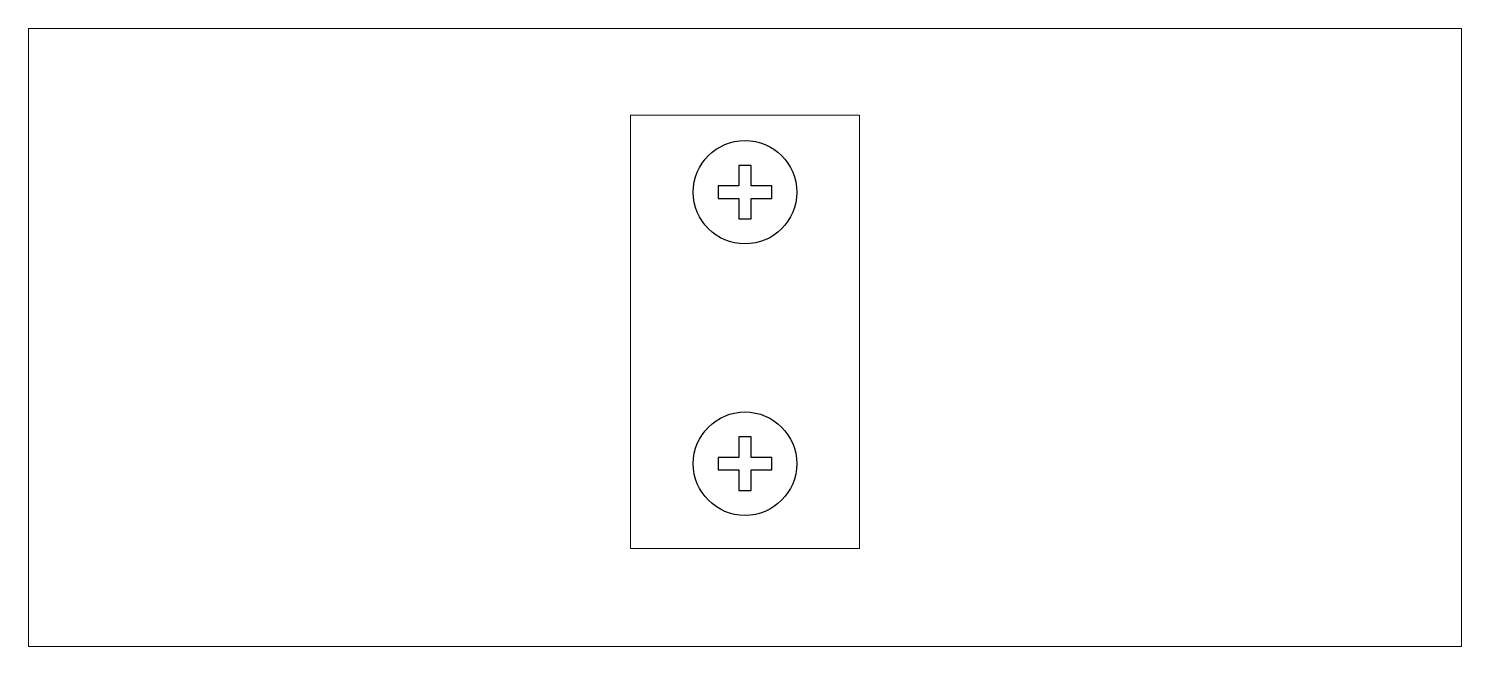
# Model space of a CAD drawing. Header units: inches. Extents: x 0 to 68.9, y 0 to 29.7.
import ezdxf

# ---------------------------------------------------------------- set-up
doc = ezdxf.new("R2010")
doc.units = ezdxf.units.IN
doc.layers.add('10', color=4, linetype='Continuous')
doc.layers.add('NET THAY', color=7, linetype='Continuous', lineweight=20)

# ---------------------------------------------------------------- blocks, each defined once
blk = doc.blocks.new('bien dong')
at = {"layer": '10'}
for p, q in [((877487.238, 3350.903), (877486.638, 3350.903)), ((877486.638, 3350.903), (877486.638, 3349.913)), ((877487.238, 3349.913), (877487.238, 3350.903)), ((877486.638, 3349.913), (877485.648, 3349.913)), ((877485.648, 3349.913), (877485.648, 3349.313)), ((877488.228, 3349.913), (877487.238, 3349.913)), ((877488.228, 3349.313), (877488.228, 3349.913)), ((877485.648, 3349.313), (877486.638, 3349.313)), ((877486.638, 3349.313), (877486.638, 3348.323)), ((877487.238, 3349.313), (877488.228, 3349.313)), ((877487.238, 3348.323), (877487.238, 3349.313)), ((877486.638, 3348.323), (877487.238, 3348.323)), ((877487.238, 3337.831), (877486.638, 3337.831)), ((877486.638, 3337.831), (877486.638, 3336.841)), ((877487.238, 3336.841), (877487.238, 3337.831)), ((877486.638, 3336.841), (877485.648, 3336.841)), ((877485.648, 3336.841), (877485.648, 3336.241)), ((877488.228, 3336.841), (877487.238, 3336.841)), ((877488.228, 3336.241), (877488.228, 3336.841)), ((877485.648, 3336.241), (877486.638, 3336.241)), ((877486.638, 3336.241), (877486.638, 3335.251)), ((877487.238, 3336.241), (877488.228, 3336.241)), ((877487.238, 3335.251), (877487.238, 3336.241)), ((877486.638, 3335.251), (877487.238, 3335.251))]:
    blk.add_line(p, q, dxfattribs=at)
for centre in [(877486.938, 3349.613), (877486.938, 3336.541)]:
    blk.add_circle(centre, 2.49, dxfattribs=at)
at = {"layer": 'NET THAY', "color": 0}
for points in [[(877452.479, 3357.488), (877521.396, 3357.488), (877521.396, 3327.747), (877452.479, 3327.747)], [(877481.426, 3353.315), (877492.449, 3353.315), (877492.449, 3332.461), (877481.426, 3332.461)]]:
    blk.add_lwpolyline(points, close=True, dxfattribs=at)

msp = doc.modelspace()

# ---------------------------------------------------------------- block references
msp.add_blockref('bien dong', (-877452.479, -3327.747))

doc.saveas('drawing.dxf')
